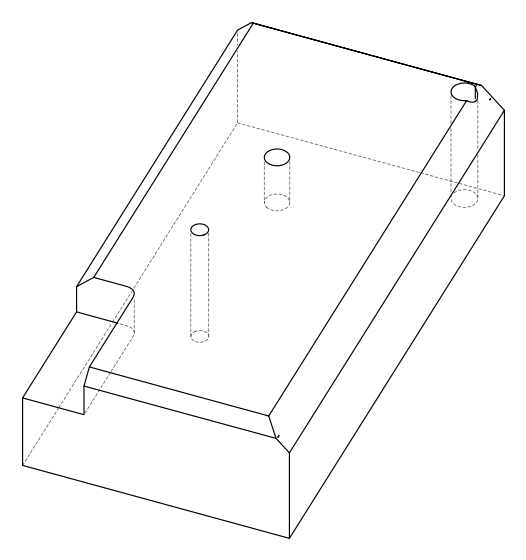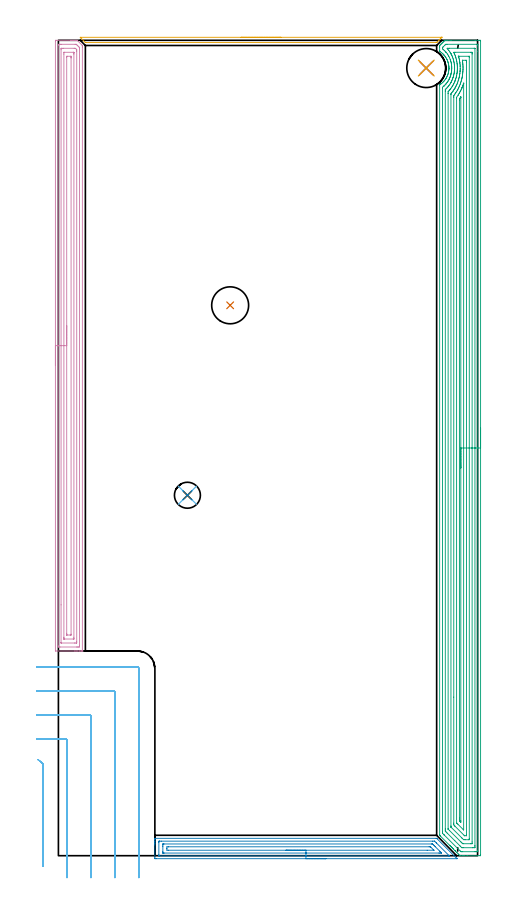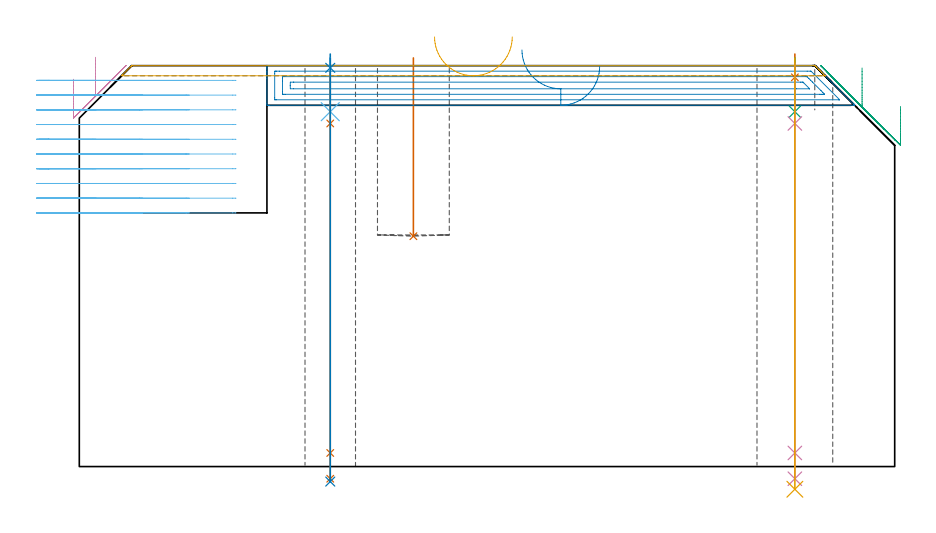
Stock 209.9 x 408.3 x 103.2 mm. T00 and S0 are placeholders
(PLAN: 14 operations, 9 tool changes, 59.4 min)
(1 INDEXABLE_INSERT_DRILL_BLIND_HOLE_FROM_SOLID | STEP1POCKET | NXT0302_008 | 0.19 min | 11724 mm3)
(2 AREA_MILL | FG_CHAMFER_SURFACE | UGT0205_001 | 4.91 min | 8484 mm3)
(3 AREA_MILL_1 | FG_CHAMFER_SURFACE_1 | UGT0205_001 | 26.01 min | 85140 mm3)
(4 AREA_MILL_2 | FG_CHAMFER_SURFACE_2 | UGT0205_001 | 12.5 min | 28494 mm3)
(5 AREA_MILL_3 | FG_CHAMFER_SURFACE_3 | UGT0205_001 | 1.59 min | 607 mm3)
(6 MILL_CORNER_NOTCH_RECTANGULAR | CORNER_NOTCH_RECTANGULAR | NXT0201_012 | Follow Part, ap 4, ae 75% | 12.06 min | 186074 mm3)
(7 SPOT_DRILL | STEP1HOLE | NXT0321_9005460120000 | 0.05 min | 167 mm3)
(8 SPOT_DRILL_1 | STEP1HOLE_1 | NXT0321_9005460120000 | 0.03 min | 17 mm3)
(9 DRILL_BLIND_HOLE_INTO_CENTER | STEP1HOLE | UGT0301_198 | 0.06 min | 399 mm3)
(10 GUN_DRILL_THROUGH_HOLE | STEP1HOLE | UGT0307_003 | 0.52 min | 3542 mm3)
(11 SPADE_DRILL_TO_ENLARGE_THROUGH_HOLE | STEP1HOLE | UGT0306_010 | 0.45 min | 26536 mm3)
(12 DRILL_BLIND_HOLE_INTO_CENTER_1 | STEP1HOLE_1 | UGT0301_198 | 0.06 min | 501 mm3)
(13 GUN_DRILL_THROUGH_HOLE_1 | STEP1HOLE_1 | UGT0307_003 | 0.5 min | 3550 mm3)
(14 DRILL_TO_ENLARGE_THROUGH_HOLE | STEP1HOLE_1 | NXT0301_101 | 0.44 min | 9619 mm3)
(TOOL NXT0302_008 | Index. Insert Drill 18.5mm [880-D1850L25-05] | D18.5 PA176 FL93 Z2)
(TOOL UGT0205_001 | Chamfer Mill 20 x 3 x 45 deg. | D20 FL50 Z2)
(TOOL NXT0201_012 | ENDMILL 16mm [2P460-1600-NA 1630] | D16 FL38 Z6)
(TOOL NXT0321_9005460120000 | NC Spot Drill, 142deg, 12mm, Carbide, Uncoated | D12 PA142 FL30 Z2)
(TOOL UGT0301_198 | Twist Drill 7.9 mm | D7.9 PA118 FL73 Z2)
(TOOL UGT0307_003 | Gun Drill 7 mm | D7 PA130 FL24 Z1)
(TOOL UGT0306_010 | Spade Drill 19.5mm | D19.5 PA132 FL10 Z2)
(TOOL NXT0301_101 | Carbide Drill 13mm [860.1-1300-104A1-MM 2214] | D13 PA140 FL123 Z2)
(OP 1 INDEXABLE_INSERT_DRILL_BLIND_HOLE_FROM_SOLID)
G17 G21 G94 G90
T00 M6
G54
G17 G0 G90 X86. Y275.6 S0 M3
G43 Z113.2 H1
G94 G81 G98 Z59.3 F250. R105.2
G80
M5
M2
(OP 2 AREA_MILL)
G17 G21 G94 G90
T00 M6
G54
G17 G0 G90 X133.95 Y-1.5 S1061 M3
G43 Z113.2 H0
Z103.
G94 G1 X133.912 Z102.128 F250.
X133.798 Z101.264
X133.609 Z100.412
X133.347 Z99.58
X133.013 Z98.774
X132.61 Z98.
X132.142 Z97.264
X131.61 Z96.572
X131.021 Z95.929
X130.378 Z95.34
X129.686 Z94.808
X128.95 Z94.34
X128.176 Z93.937
X127.37 Z93.603
X126.538 Z93.341
X125.687 Z93.152
X124.822 Z93.038
X123.95 Z93.
X48.917
X48.649 Y-1.497 Z93.002
X48.31 Y-1.492 Z93.006
X48.3 Y-1.148 Z93.35
Y5.388 Z99.883
Y5.942 Z100.439
Y6.282 Z100.779
Y6.836 Z101.333
Y7.177 Z101.672
Y7.858 Z102.357
Y8.221 Z102.721
X48.307 Y8.633 Z103.125
X48.31 Y8.698 Z103.188
X48.47 Y8.7 Z103.2
X189.158
X189.406 Y8.694 Z103.192
X189.536 Y8.564 Z103.063
X189.582 Y8.518 Z103.018
X199.281 Y-1.18 Z93.318
X199.42 Y-1.318 Z93.179
X199.579 Y-1.482 Z93.016
X199.583 Y-1.495 Z93.003
X199.579 Y-1.499 Z92.999
X123.95 Y-1.5 Z93.
Y-0.086 Z94.414
X50.703
X50.594 Y-0.085 Z94.415
X50.377 Y-0.081 Z94.419
X50.32 Y-0.079 Z94.421
X50.31 Y-0.067 Z94.433
X50.306 Y-0.034 Z94.466
X50.303 Y0.023 Z94.523
X50.3 Y0.427 Z94.927
X50.301 Y6.685 Z101.185
X50.308 Y7.177 Z101.677
X50.31 Y7.271 Z101.771
X50.486 Y7.28 Z101.78
X50.596 Y7.284 Z101.784
X50.703 Y7.285 Z101.785
X51.487 Y7.286 Z101.786
X187.371
X188.158 Y7.283 Z101.783
X188.264 Y7.28 Z101.78
X188.364 Y7.275 Z101.775
X188.466 Y7.177 Z101.677
X189.158 Y6.492 Z100.992
X189.368 Y6.282 Z100.782
X195.626 Y0.023 Z94.523
X195.696 Y-0.051 Z94.449
X195.717 Y-0.077 Z94.423
Y-0.079 Z94.421
X195.7 Y-0.081 Z94.419
X195.628 Y-0.084 Z94.416
X195.519 Y-0.086 Z94.414
X195.41
X123.95
Y1.328 Z95.828
X52.972 Y1.329 Z95.829
X52.49 Y1.331 Z95.831
X52.33 Y1.334 Z95.834
X52.311 Y1.335 Z95.835
X52.307 Y1.394 Z95.894
X52.303 Y1.495 Z95.995
X52.3 Y2.002 Z96.502
Y4.684 Z99.184
X52.301 Y5.388 Z99.888
X52.302 Y5.576 Z100.076
X52.31 Y5.768 Z100.268
X52.318 Y5.865 Z100.365
X52.37 Y5.867 Z100.367
X52.49 Y5.869 Z100.369
X52.901 Y5.871 Z100.371
X186.889
X187.13 Y5.869 Z100.369
X187.25 Y5.867 Z100.367
X187.306 Y5.865 Z100.365
X187.371 Y5.82 Z100.32
X187.809 Y5.388 Z99.888
X188.264 Y4.936 Z99.436
X188.707 Y4.494 Z98.994
X190.944 Y2.257 Z96.757
X191.388 Y1.812 Z96.312
X191.837 Y1.359 Z95.859
X191.853 Y1.336 Z95.836
X191.837 Y1.335 Z95.835
X191.425 Y1.33 Z95.83
X190.944 Y1.329 Z95.829
X190.533 Y1.328 Z95.828
X123.95
Y2.743 Z97.243
X55.132
X54.322 Y2.75 Z97.25
X54.301 Y3.576 Z98.076
Y3.6 Z98.1
X54.32 Y4.45 Z98.95
X55.169 Y4.457 Z98.957
X55.206
X185.621
X186.049 Y4.456 Z98.956
X186.263 Y4.452 Z98.952
X186.285 Y4.451 Z98.951
X186.317 Y4.426 Z98.926
X186.379 Y4.369 Z98.869
X186.478 Y4.273 Z98.773
X187.956 Y2.795 Z97.295
X187.993 Y2.754 Z97.254
X187.997 Y2.746 Z97.246
X187.996 Y2.745 Z97.245
X187.972 Y2.744 Z97.244
X184.654 Y2.743 Z97.243
X123.95
X123.078 Z97.281
X122.214 Z97.395
X121.362 Z97.583
X120.53 Z97.846
X119.724 Z98.18
X118.95 Z98.582
X118.214 Z99.051
X117.522 Z99.582
X116.879 Z100.172
X116.29 Z100.815
X115.759 Z101.507
X115.29 Z102.243
X114.887 Z103.016
X114.553 Z103.822
X114.291 Z104.654
X114.102 Z105.506
X113.988 Z106.371
X113.95 Z107.243
G0 Z113.2
M5
M2
(OP 3 AREA_MILL_1)
G17 G21 G94 G90
T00 M6
G54
G17 G0 G90 X211.4 Y214.15 S1061 M3
G43 Z113.2 H0
Z92.7
G94 G1 Y214.112 Z91.828 F250.
Y213.998 Z90.964
Y213.809 Z90.112
Y213.547 Z89.28
Y213.213 Z88.474
Y212.81 Z87.7
Y212.342 Z86.964
Y211.81 Z86.272
Y211.221 Z85.629
Y210.578 Z85.04
Y209.886 Z84.508
Y209.15 Z84.04
Y208.376 Z83.637
Y207.57 Z83.303
Y206.738 Z83.041
Y205.886 Z82.852
Y205.022 Z82.738
Y204.15 Z82.7
Y0.609
X211.396 Y0.225 Z82.703
X211.392 Y0.01 Z82.706
X211.172 Y0. Z82.925
X204.692 Z89.402
X203.244 Z90.852
X202.921 Z91.174
X202.275 Z91.825
X201.15 Z92.949
X201.106 Y0.002 Z92.992
X201.087 Y0.014 Z93.011
X200.953 Y0.147 Z93.146
X200.472 Y0.628 Z93.628
X200.264 Y0.834 Z93.832
X199.607 Y1.493 Z94.493
X199.379 Y1.719 Z94.717
X198.743 Y2.357 Z95.357
X198.705 Y2.395 Z95.394
X198.493 Y2.605 Z95.603
X197.878 Y3.222 Z96.222
X197.812 Y3.287 Z96.287
X197.608 Y3.49 Z96.488
X197.515 Y3.585 Z96.585
X197.407 Y3.693 Z96.693
X197.313 Y3.786 Z96.783
X197.217 Y3.883 Z96.882
X197.114 Y3.986 Z96.986
X197.017 Y4.081 Z97.079
X196.92 Y4.18 Z97.18
X196.821 Y4.279 Z97.279
X196.722 Y4.376 Z97.374
X196.622 Y4.478 Z97.477
X196.528 Y4.572 Z97.571
X196.427 Y4.671 Z97.669
X196.324 Y4.775 Z97.775
X196.235 Y4.865 Z97.864
X196.132 Y4.966 Z97.964
X196.027 Y5.073 Z98.073
X195.942 Y5.157 Z98.157
X195.837 Y5.261 Z98.259
X191.409 Y9.689 Z102.686
X191.223 Y9.876 Z102.875
X191.087 Y10.012 Z103.01
X190.904 Y10.195 Z103.19
X190.9 Y10.429 Z103.2
Y385.819
X190.904 Y386.028 Z103.189
X190.935 Y386.053 Z103.159
X191.233 Y386.265 Z102.867
X191.409 Y386.394 Z102.686
X191.612 Y386.538 Z102.488
X191.646 Y386.563 Z102.454
X191.716 Y386.613 Z102.383
X191.852 Y386.724 Z102.244
X192.201 Y387.005 Z101.898
X192.597 Y387.379 Z101.501
X192.953 Y387.753 Z101.145
X193.093 Y387.899 Z101.006
X193.479 Y388.368 Z100.62
X193.79 Y388.793 Z100.307
X194.077 Y389.237 Z100.02
X194.167 Y389.39 Z99.927
X194.332 Y389.665 Z99.765
X194.359 Y389.71 Z99.738
X194.422 Y389.836 Z99.675
X194.575 Y390.143 Z99.524
X194.773 Y390.582 Z99.325
X194.946 Y391.027 Z99.152
X194.995 Y391.175 Z99.1
X195.096 Y391.476 Z98.999
X195.242 Y391.969 Z98.857
X195.33 Y392.37 Z98.767
X195.356 Y392.514 Z98.739
X195.412 Y392.816 Z98.683
X195.474 Y393.264 Z98.619
X195.487 Y393.407 Z98.605
X195.517 Y393.711 Z98.578
X195.521 Y393.787 Z98.575
X195.532 Y394.093 Z98.554
X195.535 Y394.133 Z98.553
X195.537 Y394.159 Z98.554
X195.539 Y394.201 Z98.557
X195.537 Y394.308 Z98.553
X195.536 Y394.362 Z98.549
X195.537 Y394.605
X195.525 Y394.889 Z98.566
X195.518 Y395.053 Z98.573
X195.504 Y395.193 Z98.584
X195.479 Y395.5 Z98.617
X195.436 Y395.833 Z98.664
X195.42 Y395.947 Z98.679
X195.387 Y396.126 Z98.712
X195.338 Y396.391 Z98.76
X195.307 Y396.532 Z98.79
X195.284 Y396.642 Z98.816
X195.24 Y396.841 Z98.859
X195.199 Y396.978 Z98.899
X195.108 Y397.289 Z98.991
X195.056 Y397.449 Z99.044
X194.96 Y397.735 Z99.138
X194.907 Y397.871 Z99.19
X194.786 Y398.184 Z99.313
X194.59 Y398.629 Z99.51
X194.522 Y398.763 Z99.577
X194.361 Y399.086 Z99.739
X194.289 Y399.21 Z99.811
X194.106 Y399.523 Z99.993
X193.809 Y399.975 Z100.289
X193.478 Y400.438 Z100.62
X193.385 Y400.549 Z100.713
X193.245 Y400.715 Z100.854
X193.18 Y400.791 Z100.917
X193.134 Y400.847 Z100.964
X193.104 Y400.882 Z100.994
X192.885 Y401.123 Z101.214
X192.714 Y401.312 Z101.386
X192.597 Y401.427 Z101.502
X192.253 Y401.739 Z101.846
X192.164 Y401.82 Z101.936
X191.703 Y402.206 Z102.396
X191.201 Y402.563 Z102.896
X191.098 Y402.635 Z102.999
X190.901 Y402.773 Z103.186
X190.9 Y403.227 Z103.2
Y405.013
Y405.459
X190.904 Y405.695 Z103.19
X190.942 Y405.744 Z103.154
X191.104 Y405.905 Z102.994
X191.27 Y406.071 Z102.828
X191.409 Y406.211 Z102.687
X191.551 Y406.352 Z102.547
X191.709 Y406.51 Z102.389
X191.852 Y406.654 Z102.244
X191.997 Y406.798 Z102.101
X192.148 Y406.949 Z101.95
X192.294 Y407.097 Z101.801
X192.443 Y407.244 Z101.654
X192.587 Y407.388 Z101.51
X192.737 Y407.54 Z101.358
X192.89 Y407.691 Z101.208
X193.027 Y407.828 Z101.071
X193.18 Y407.982 Z100.915
X193.336 Y408.137 Z100.762
X193.487 Y408.292 Z100.602
X193.495 Y408.296 Z100.593
X193.502 Y408.3 Z100.586
X193.643 Z100.45
X193.886 Z100.213
X194.305 Z99.795
X194.951 Z99.144
X196.16 Z97.937
X196.722 Z97.372
X208.677 Z85.42
X210.891 Z83.206
X211.175 Y408.297 Z82.922
X211.392 Y408.29 Z82.706
X211.399 Y408.071 Z82.699
X211.4 Y204.15 Z82.7
X209.986 Z84.114
Y2.395
X209.984 Y2.177 Z84.116
X209.981 Y2.068 Z84.119
X209.979 Y2.022 Z84.121
X209.903 Y2.01 Z84.197
X209.509 Y2.002 Z84.591
X209.12 Y2.001 Z84.98
X208.626 Y2. Z85.474
X202.426 Y2.001 Z91.674
X202.036 Y2.004 Z92.064
X201.644 Y2.01 Z92.456
X201.544 Y2.017 Z92.556
X201.489 Y2.068 Z92.611
X201.378 Y2.176 Z92.722
X201.155 Y2.395 Z92.945
X193.18 Y10.371 Z100.92
X193.123 Y10.429 Z100.977
X192.321 Y11.295 Z101.779
X192.32 Y11.322 Z101.78
X192.314 Y12.195 Z101.786
X192.315 Y384.48 Z101.785
X192.321 Y384.697 Z101.779
X192.328 Y384.799 Z101.772
X193.015 Y385.373 Z101.085
X193.101 Y385.452 Z100.999
X193.18 Y385.528 Z100.92
X193.546 Y385.896 Z100.554
X193.906 Y386.265 Z100.194
X193.982 Y386.35 Z100.118
X194.066 Y386.449 Z100.034
X194.381 Y386.84 Z99.719
X194.623 Y387.158 Z99.477
X194.76 Y387.35 Z99.34
X194.951 Y387.631 Z99.149
X195.115 Y387.886 Z98.985
X195.216 Y388.051 Z98.884
X195.447 Y388.444 Z98.653
X195.707 Y388.944 Z98.393
X195.733 Y388.996 Z98.367
X195.75 Y389.031 Z98.35
X195.837 Y389.224 Z98.263
X196.019 Y389.653 Z98.081
X196.09 Y389.836 Z98.01
X196.261 Y390.301 Z97.839
X196.405 Y390.729 Z97.695
X196.448 Y390.867 Z97.652
X196.479 Y390.974 Z97.621
X196.557 Y391.259 Z97.543
X196.647 Y391.622 Z97.453
X196.655 Y391.656 Z97.445
X196.661 Y391.684 Z97.439
X196.722 Y391.988 Z97.378
X196.799 Y392.437 Z97.301
X196.81 Y392.514 Z97.29
X196.894 Y393.234 Z97.206
X196.91 Y393.407 Z97.19
X196.948 Y394.073 Z97.152
X196.95 Y394.3 Z97.15
X196.951 Y394.627 Z97.149
X196.938 Y394.975 Z97.162
X196.926 Y395.193 Z97.174
X196.854 Y395.953 Z97.246
X196.836 Y396.085 Z97.264
X196.722 Y396.812 Z97.378
X196.682 Y397.019 Z97.418
X196.569 Y397.495 Z97.531
X196.462 Y397.871 Z97.638
X196.346 Y398.25 Z97.754
X196.167 Y398.763 Z97.933
X195.837 Y399.578 Z98.263
X195.803 Y399.656 Z98.297
X195.775 Y399.718 Z98.325
X195.493 Y400.267 Z98.607
X195.334 Y400.549 Z98.766
X195.191 Y400.791 Z98.909
X194.951 Y401.164 Z99.149
X194.762 Y401.442 Z99.338
X194.169 Y402.23 Z99.931
X194.081 Y402.334 Z100.019
X194.066 Y402.352 Z100.034
X193.649 Y402.804 Z100.451
X193.229 Y403.227 Z100.871
X193.18 Y403.272 Z100.92
X192.79 Y403.621 Z101.31
X192.544 Y403.838 Z101.556
X192.321 Y404.093 Z101.779
X192.32 Y404.12 Z101.78
Y404.556
X192.322 Y404.66 Z101.778
X192.379 Y404.722 Z101.721
X192.479 Y404.826 Z101.621
X192.662 Y405.013 Z101.438
X193.556 Y405.905 Z100.544
X193.815 Y406.158 Z100.285
X193.9 Y406.238 Z100.2
X193.97 Y406.29 Z100.13
X194.066 Y406.292 Z100.034
X194.561 Y406.299 Z99.539
X209.614 Y406.3 Z84.486
X209.856 Y406.297 Z84.244
X209.96 Y406.292 Z84.14
X209.977 Y406.29 Z84.123
X209.979 Y406.276 Z84.121
X209.983 Y406.228 Z84.117
X209.985 Y406.127 Z84.115
X209.986 Y405.925 Z84.114
Y402.773
Y204.15
X208.572 Z85.528
X208.571 Y5.073 Z85.529
X208.57 Y4.734 Z85.53
X208.566 Y4.18 Z85.534
X208.565 Y4.02 Z85.535
X208.407 Y4.006 Z85.693
X208.234 Y4.003 Z85.866
X207.527 Y4. Z86.573
X207.349 Z86.751
X202.921 Z91.179
X202.211 Y4.004 Z91.889
X202.036 Y4.01 Z92.064
X201.984 Y4.027 Z92.116
X201.93 Y4.077 Z92.17
X201.821 Y4.18 Z92.279
X201.15 Y4.849 Z92.95
X198.493 Y7.506 Z95.607
X194.678 Y11.322 Z99.422
X194.066 Y11.945 Z100.034
X193.809 Y12.215 Z100.291
X193.735 Y12.304 Z100.365
X193.733 Y12.385 Z100.367
X193.73 Y12.553 Z100.37
X193.729 Y13.107 Z100.371
Y13.447
Y382.694
X193.73 Y383.033 Z100.37
X193.734 Y383.587 Z100.366
X193.735 Y383.625 Z100.365
X193.761 Y383.658 Z100.339
X193.813 Y383.713 Z100.287
X193.877 Y383.777 Z100.223
X194.066 Y383.963 Z100.034
X194.323 Y384.221 Z99.777
X194.577 Y384.48 Z99.523
X194.757 Y384.675 Z99.343
X194.951 Y384.894 Z99.149
X195.168 Y385.154 Z98.932
X195.344 Y385.373 Z98.756
X195.556 Y385.656 Z98.544
X195.837 Y386.043 Z98.263
X195.927 Y386.175 Z98.173
X195.986 Y386.265 Z98.114
X196.269 Y386.722 Z97.831
X196.532 Y387.158 Z97.568
X196.6 Y387.281 Z97.5
X196.722 Y387.515 Z97.378
X196.897 Y387.874 Z97.203
X196.98 Y388.051 Z97.12
X197.173 Y388.489 Z96.927
X197.356 Y388.944 Z96.744
X197.426 Y389.127 Z96.674
X197.608 Y389.632 Z96.492
X197.658 Y389.785 Z96.442
X197.674 Y389.836 Z96.426
X197.858 Y390.476 Z96.242
X197.922 Y390.729 Z96.178
X198.027 Y391.199 Z96.073
X198.109 Y391.622 Z95.991
X198.168 Y391.95 Z95.932
X198.242 Y392.514 Z95.858
X198.269 Y392.74 Z95.831
X198.329 Y393.407 Z95.771
X198.341 Y393.561 Z95.759
X198.358 Y393.919 Z95.742
X198.366 Y394.3 Z95.734
Y394.428
X198.344 Y395.193 Z95.756
X198.336 Y395.352 Z95.764
X198.267 Y396.085 Z95.833
X198.24 Y396.34 Z95.86
X198.14 Y396.978 Z95.96
X198.067 Y397.408 Z96.033
X197.968 Y397.871 Z96.132
X197.901 Y398.167 Z96.199
X197.729 Y398.763 Z96.371
X197.608 Y399.159 Z96.492
X197.433 Y399.656 Z96.667
X197.323 Y399.943 Z96.777
X197.067 Y400.549 Z97.033
X196.961 Y400.791 Z97.139
X196.722 Y401.288 Z97.378
X196.671 Y401.39 Z97.429
X196.644 Y401.442 Z97.456
X196.548 Y401.617 Z97.552
X196.25 Y402.117 Z97.85
X196.111 Y402.334 Z97.989
X195.837 Y402.747 Z98.263
X195.48 Y403.227 Z98.62
X194.951 Y403.9 Z99.149
X194.766 Y404.12 Z99.334
X194.63 Y404.282 Z99.47
X194.778 Y404.294 Z99.322
X194.951 Y404.297 Z99.149
X195.658 Y404.3 Z98.442
X195.837 Z98.263
X208.234 Y404.299 Z85.866
X208.413 Y404.296 Z85.687
X208.532 Y404.291 Z85.568
X208.566 Y404.288 Z85.534
X208.567 Y404.273 Z85.533
X208.569 Y404.233 Z85.531
X208.571 Y404.12 Z85.529
X208.572 Y204.15 Z85.528
X207.157 Z86.943
Y6.858
X207.154 Y6.162 Z86.946
X207.151 Y6.06 Z86.949
X207.148 Y6.01 Z86.952
X207.102 Y6.008 Z86.998
X206.889 Y6.004 Z87.211
X206.463 Y6. Z87.637
X206.429 Z87.671
X202.887 Z91.213
X202.464 Y6.01 Z91.636
X202.036 Y6.424 Z92.064
X201.592 Y6.858 Z92.508
X195.837 Y12.612 Z98.263
X195.343 Y13.107 Z98.757
X195.178 Y13.28 Z98.922
X195.151 Y13.309 Z98.949
X195.148 Y13.328 Z98.952
X195.145 Y13.37 Z98.955
X195.144 Y13.457 Z98.956
X195.143 Y381.608 Z98.957
X195.144 Y381.802 Z98.956
X195.149 Y382.495 Z98.951
X195.16 Y382.587 Z98.94
X195.255 Y382.694 Z98.845
X195.534 Y383. Z98.566
X195.837 Y383.333 Z98.263
X195.954 Y383.469 Z98.146
X196.051 Y383.587 Z98.049
X196.348 Y383.965 Z97.752
X196.735 Y384.48 Z97.365
X197.083 Y385.009 Z97.017
X197.317 Y385.373 Z96.783
X197.428 Y385.554 Z96.672
X197.608 Y385.859 Z96.492
X197.751 Y386.121 Z96.349
X197.827 Y386.265 Z96.273
X198.048 Y386.714 Z96.052
X198.255 Y387.158 Z95.845
X198.328 Y387.324 Z95.772
X198.493 Y387.712 Z95.607
X198.589 Y387.954 Z95.511
X198.626 Y388.051 Z95.474
X198.822 Y388.612 Z95.278
X198.935 Y388.944 Z95.165
X199.039 Y389.286 Z95.061
X199.198 Y389.836 Z94.902
X199.236 Y389.98 Z94.864
X199.379 Y390.58 Z94.721
X199.404 Y390.703 Z94.696
X199.409 Y390.729 Z94.691
X199.539 Y391.461 Z94.561
X199.563 Y391.622 Z94.537
X199.644 Y392.247 Z94.456
X199.674 Y392.514 Z94.426
X199.723 Y393.06 Z94.377
X199.748 Y393.407 Z94.352
X199.772 Y393.904 Z94.328
X199.778 Y394.3 Z94.322
X199.77 Y394.799 Z94.33
X199.758 Y395.193 Z94.342
X199.726 Y395.735 Z94.374
X199.694 Y396.085 Z94.406
X199.628 Y396.727 Z94.472
X199.59 Y396.978 Z94.51
X199.462 Y397.787 Z94.638
X199.447 Y397.871 Z94.653
X199.379 Y398.209 Z94.721
X199.251 Y398.763 Z94.849
X199.085 Y399.36 Z95.015
X198.996 Y399.656 Z95.104
X198.814 Y400.226 Z95.286
X198.698 Y400.549 Z95.402
X198.493 Y401.074 Z95.607
X198.342 Y401.442 Z95.758
X198.231 Y401.706 Z95.869
X198.137 Y401.921 Z95.963
X197.974 Y402.29 Z96.126
X198.528 Y402.3 Z95.572
X206.498 Z87.602
X206.899 Y402.296 Z87.201
X207.099 Y402.292 Z87.001
X207.144 Y402.29 Z86.956
X207.15 Y402.26 Z86.95
X207.152 Y402.199 Z86.948
X207.157 Y401.635 Z86.943
Y401.442
Y204.15
X205.743 Z88.357
Y8.644
X205.742 Y8.478 Z88.358
X205.739 Y8.311 Z88.361
X205.731 Y8.01 Z88.369
X205.578 Y8.006 Z88.522
X205.329 Y8.001 Z88.771
X203.807 Z90.293
X203.558 Y8.002 Z90.542
X202.921 Y8.01 Z91.179
X202.259 Y8.644 Z91.841
X202.036 Y8.864 Z92.064
X196.898 Y14. Z97.202
X196.722 Y14.177 Z97.378
X196.634 Y14.267 Z97.466
X196.592 Y14.314 Z97.508
X196.573 Y14.337 Z97.527
X196.564 Y14.394 Z97.536
X196.559 Y14.726 Z97.541
X196.558 Y14.893 Z97.542
Y381.075
X196.559 Y381.242 Z97.541
X196.564 Y381.571 Z97.536
X196.722 Y381.764 Z97.378
X196.753 Y381.802 Z97.347
X197.134 Y382.279 Z96.966
X197.461 Y382.694 Z96.639
X197.524 Y382.779 Z96.576
X197.608 Y382.895 Z96.492
X197.89 Y383.303 Z96.21
X198.082 Y383.587 Z96.018
X198.244 Y383.839 Z95.856
X198.493 Y384.236 Z95.607
X198.585 Y384.388 Z95.515
X198.638 Y384.48 Z95.462
X198.901 Y384.961 Z95.199
X199.113 Y385.373 Z94.987
X199.201 Y385.552 Z94.899
X199.379 Y385.926 Z94.721
X199.484 Y386.16 Z94.616
X199.529 Y386.265 Z94.571
X199.744 Y386.791 Z94.356
X199.887 Y387.158 Z94.213
X199.989 Y387.436 Z94.111
X200.207 Y388.051 Z93.893
X200.221 Y388.094 Z93.879
X200.264 Y388.231 Z93.836
X200.425 Y388.782 Z93.675
X200.469 Y388.944 Z93.631
X200.609 Y389.489 Z93.491
X200.688 Y389.836 Z93.412
X200.77 Y390.219 Z93.33
X200.866 Y390.729 Z93.234
X200.91 Y390.971 Z93.19
X201.004 Y391.622 Z93.096
X201.021 Y391.752 Z93.079
X201.106 Y392.514 Z92.994
X201.11 Y392.555 Z92.99
X201.15 Y393.041 Z92.95
X201.171 Y393.386 Z92.929
X201.172 Y393.407 Z92.928
X201.197 Y394.253 Z92.903
Y394.3
X201.181 Y395.161 Z92.919
X201.18 Y395.193 Z92.92
X201.15 Y395.777 Z92.95
X201.122 Y396.085 Z92.978
X201.047 Y396.874 Z93.053
X201.036 Y396.978 Z93.064
X201.019 Y397.111 Z93.081
X200.898 Y397.871 Z93.202
X200.846 Y398.178 Z93.254
X200.732 Y398.763 Z93.368
X200.613 Y399.305 Z93.487
X200.523 Y399.656 Z93.577
X200.426 Y400.019 Z93.674
X200.363 Y400.254 Z93.737
X200.356 Y400.286 Z93.744
X200.357 Y400.29 Z93.743
X200.365 Y400.293 Z93.735
X200.42 Y400.298 Z93.68
X200.512 Y400.3 Z93.588
X205.578 Y400.299 Z88.522
X205.669 Y400.297 Z88.431
X205.724 Y400.293 Z88.376
X205.734 Y400.291 Z88.366
X205.737 Y400.25 Z88.363
X205.74 Y400.156 Z88.36
X205.743 Y399.823 Z88.357
Y399.656
Y204.15
X204.329 Z89.771
X204.328 Y10.429 Z89.772
X204.326 Y10.166 Z89.774
X204.324 Y10.035 Z89.776
X204.322 Y10.011 Z89.778
X204.293 Y10.007 Z89.807
X204.23 Y10.002 Z89.87
X203.462 Y10.001 Z90.638
X203.404 Y10.002 Z90.696
X203.376 Y10.006 Z90.724
X203.364 Y10.01 Z90.736
X203.102 Y10.246 Z90.998
X198.493 Y14.855 Z95.607
X198.457 Y14.893 Z95.643
X197.978 Y15.412 Z96.122
X197.975 Y15.786 Z96.125
X197.972 Y16.311 Z96.128
X197.971 Y79.41 Z96.129
Y379.65
X197.972 Y380.016 Z96.128
X197.976 Y380.538 Z96.124
X197.978 Y380.63 Z96.122
X198.023 Y380.696 Z96.077
X198.493 Y381.327 Z95.607
X198.691 Y381.602 Z95.409
X198.831 Y381.802 Z95.269
X199.052 Y382.132 Z95.048
X199.379 Y382.628 Z94.721
X199.405 Y382.669 Z94.695
X199.42 Y382.694 Z94.68
X199.735 Y383.228 Z94.365
X199.939 Y383.587 Z94.161
X200.053 Y383.8 Z94.047
X200.264 Y384.205 Z93.836
X200.355 Y384.388 Z93.745
X200.399 Y384.48 Z93.701
X200.633 Y385.001 Z93.467
X200.797 Y385.373 Z93.303
X200.901 Y385.624 Z93.199
X201.161 Y386.265 Z92.939
X201.386 Y386.92 Z92.714
X201.466 Y387.158 Z92.634
X201.603 Y387.595 Z92.497
X201.739 Y388.051 Z92.361
X201.804 Y388.285 Z92.296
X201.976 Y388.944 Z92.124
X201.988 Y388.992 Z92.112
X202.036 Y389.199 Z92.064
X202.145 Y389.726 Z91.955
X202.166 Y389.836 Z91.934
X202.281 Y390.481 Z91.819
X202.318 Y390.729 Z91.782
X202.392 Y391.262 Z91.708
X202.435 Y391.622 Z91.665
X202.483 Y392.064 Z91.617
X202.524 Y392.514 Z91.576
X202.553 Y392.885 Z91.547
X202.581 Y393.407 Z91.519
X202.593 Y393.738 Z91.507
X202.607 Y394.3 Z91.493
X202.603 Y394.621 Z91.497
X202.589 Y395.193 Z91.511
X202.574 Y395.542 Z91.526
X202.542 Y396.085 Z91.558
X202.508 Y396.502 Z91.592
X202.46 Y396.978 Z91.64
X202.403 Y397.5 Z91.697
X202.349 Y397.871 Z91.751
X202.304 Y398.184 Z91.796
X202.293 Y398.27 Z91.807
X202.292 Y398.285 Z91.808
X202.303 Y398.29 Z91.797
X202.354 Y398.294 Z91.746
X202.496 Y398.299 Z91.604
X203.807 Z90.293
X204.271 Y398.296 Z89.829
X204.317 Y398.29 Z89.783
X204.322 Y398.244 Z89.778
X204.326 Y397.871 Z89.774
X204.328 Y397.345 Z89.772
X204.329 Y204.15 Z89.771
X202.915 Z91.185
X202.914 Y13.107 Z91.186
X202.908 Y12.913 Z91.192
X202.845 Y12.96 Z91.255
X202.821 Y12.981 Z91.279
X202.69 Y13.107 Z91.41
X200.012 Y15.786 Z94.088
X199.755 Y16.044 Z94.345
X199.583 Y16.22 Z94.517
X199.445 Y16.365 Z94.655
X199.392 Y16.428 Z94.708
X199.385 Y16.678 Z94.715
Y379.117
X199.392 Y379.566 Z94.708
X199.405 Y379.774 Z94.695
X200.184 Y380.909 Z93.916
X200.216 Y380.958 Z93.884
X200.264 Y381.033 Z93.836
X200.557 Y381.506 Z93.543
X200.737 Y381.802 Z93.363
X200.889 Y382.065 Z93.211
X201.15 Y382.525 Z92.95
X201.209 Y382.635 Z92.891
X201.24 Y382.694 Z92.86
X201.503 Y383.231 Z92.597
X201.673 Y383.587 Z92.427
X201.787 Y383.837 Z92.313
X202.036 Y384.394 Z92.064
X202.061 Y384.454 Z92.039
X202.072 Y384.48 Z92.028
X202.256 Y384.941 Z91.844
X202.315 Y385.091 Z91.785
X202.423 Y385.373 Z91.677
X202.465 Y385.489 Z91.635
X202.555 Y385.742 Z91.545
X202.738 Y386.265 Z91.362
X202.762 Y386.338 Z91.338
X202.784 Y386.404 Z91.316
X202.884 Y386.718 Z91.216
X202.906 Y386.78 Z91.194
X202.908 Y386.782 Z91.192
X202.91 Y386.778 Z91.19
X202.912 Y386.678 Z91.188
X202.915 Y386.272 Z91.185
Y204.15
X201.5 Z92.6
Y17.571
X201.499 Y17.219 Z92.601
X201.496 Y16.865 Z92.604
X201.494 Y16.78 Z92.606
X201.435 Y16.824 Z92.665
X201.309 Y16.945 Z92.791
X201.15 Y17.101 Z92.95
X200.918 Y17.341 Z93.182
X200.807 Y17.458 Z93.293
X200.805 Y17.571 Z93.295
X200.801 Y17.923 Z93.299
X200.8 Y18.464 Z93.3
Y18.817
Y378.231
X200.801 Y378.582 Z93.299
X200.805 Y378.853 Z93.295
X200.807 Y378.917 Z93.293
X200.842 Y378.974 Z93.258
X200.938 Y379.124 Z93.162
X201.15 Y379.444 Z92.95
X201.376 Y379.789 Z92.724
X201.412 Y379.843 Z92.688
X201.475 Y379.931 Z92.625
X201.494 Y379.957 Z92.606
X201.497 Y379.908 Z92.603
X201.499 Y379.843 Z92.601
X201.5 Y379.756 Z92.6
Y379.663
Y204.15
Y203.278 Z92.638
Y202.414 Z92.751
Y201.562 Z92.94
Y200.73 Z93.203
Y199.924 Z93.536
Y199.15 Z93.939
Y198.414 Z94.408
Y197.722 Z94.939
Y197.079 Z95.528
Y196.49 Z96.172
Y195.958 Z96.864
Y195.49 Z97.6
Y195.087 Z98.373
Y194.753 Z99.179
Y194.491 Z100.011
Y194.302 Z100.863
Y194.188 Z101.728
Y194.15 Z102.6
G0 Z113.2
M5
M2
(OP 4 AREA_MILL_2)
G17 G21 G94 G90
T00 M6
G54
G17 G0 G90 X-1.5 Y245.4 S1061 M3
G43 Z113.2 H0
Z99.7
G94 G1 Y245.438 Z98.828 F250.
Y245.552 Z97.963
Y245.741 Z97.112
Y246.003 Z96.28
Y246.337 Z95.474
Y246.74 Z94.7
Y247.208 Z93.964
Y247.74 Z93.272
Y248.329 Z92.629
Y248.972 Z92.04
Y249.664 Z91.508
Y250.4 Z91.04
Y251.174 Z90.637
Y251.98 Z90.303
Y252.812 Z90.041
Y253.664 Z89.852
Y254.528 Z89.738
Y255.4 Z89.7
Y407.685
X-1.497 Y408.041 Z89.702
X-1.492 Y408.29 Z89.706
X-1.239 Y408.3 Z89.958
X6.138 Z97.332
X6.69 Z97.887
X7.025 Z98.221
X7.577 Z98.773
X7.913 Z99.108
X8.584 Z99.783
X9.244 Z100.443
X9.354 Y408.299 Z100.552
X9.399 Y408.29 Z100.596
X9.45 Y408.251 Z100.648
X11.919 Y405.782 Z103.116
X11.997 Y405.695 Z103.188
X12. Y405.005 Z103.2
Y102.669
X11.997 Y102.51 Z103.188
X11.966 Y102.507 Z103.157
X11.594 Y102.5 Z102.793
X11.247 Z102.446
X10.575 Z101.77
X9.352 Z100.549
X8.8 Z99.995
X8.189 Z99.384
X-1.239 Y102.501 Z89.958
X-1.492 Y102.51 Z89.706
X-1.499 Y102.762 Z89.699
Y102.786
X-1.5 Y255.4 Z89.7
X-0.086 Z91.114
Y405.909
X-0.075 Y406.29 Z91.125
X0.415 Y406.298 Z91.615
X0.812 Y406.3 Z92.012
X1.301 Z92.501
X8.402 Y406.299 Z99.602
X8.8 Y406.294 Z100.
X8.931 Y406.29 Z100.131
X9.071 Y406.167 Z100.271
X9.35 Y405.898 Z100.55
X9.688 Y405.562 Z100.888
X10.243 Y405.005 Z101.443
X10.575 Y404.663 Z101.775
X10.586 Y404.112 Z101.786
Y404.102
Y104.892
X10.575 Y104.51 Z101.775
X10.085 Y104.502 Z101.285
X9.688 Y104.5 Z100.888
X9.199 Z100.399
X0.812 Z92.012
X0.322 Y104.502 Z91.522
X-0.075 Y104.51 Z91.125
X-0.086 Y104.902 Z91.114
Y104.912
Y255.4
X1.328 Z92.528
X1.329 Y403.592 Z92.529
X1.332 Y404.112 Z92.532
X1.335 Y404.289 Z92.535
X1.515 Y404.298 Z92.715
X1.7 Y404.299 Z92.9
X2.4 Y404.3 Z93.6
X7.913 Y404.299 Z99.113
X8.1 Y404.297 Z99.3
X8.472 Y404.29 Z99.672
X8.588 Y404.201 Z99.788
X8.687 Y404.112 Z99.887
X9.092 Y403.708 Z100.292
X9.139 Y403.656 Z100.339
X9.159 Y403.63 Z100.359
X9.164 Y403.591 Z100.364
X9.169 Y403.219 Z100.369
X9.171 Y402.845 Z100.371
Y107.208
X9.167 Y106.688 Z100.367
X9.164 Y106.511 Z100.364
X8.985 Y106.502 Z100.185
X8.8 Y106.501 Z100.
X8.1 Y106.5 Z99.3
X1.513 Y106.501 Z92.713
X1.388 Y106.505 Z92.588
X1.346 Y106.51 Z92.546
X1.335 Y106.523 Z92.535
X1.332 Y106.564 Z92.532
X1.329 Y106.688 Z92.529
X1.328 Y125.604 Z92.528
Y255.4
X2.743 Z93.943
Y401.432
X2.747 Y402.165 Z93.947
X2.75 Y402.273 Z93.95
X2.753 Y402.291 Z93.953
X2.775 Y402.293 Z93.975
X2.828 Y402.296 Z94.028
X3.044 Y402.299 Z94.244
X7.465 Z98.665
X7.671 Y402.297 Z98.871
X7.723 Y402.294 Z98.923
X7.745 Y402.291 Z98.945
X7.75 Y402.28 Z98.95
X7.752 Y402.209 Z98.952
X7.757 Y401.589 Z98.957
Y401.432
Y109.368
X7.753 Y108.635 Z98.953
X7.75 Y108.528 Z98.95
X7.747 Y108.509 Z98.947
X7.725 Y108.507 Z98.925
X7.672 Y108.504 Z98.872
X7.456 Y108.501 Z98.656
X3.035 Z94.235
X2.828 Y108.503 Z94.028
X2.777 Y108.506 Z93.977
X2.755 Y108.509 Z93.955
X2.75 Y108.52 Z93.95
X2.748 Y108.591 Z93.948
X2.743 Y109.211 Z93.943
Y109.368
Y255.4
X4.157 Z95.357
Y399.853
X4.158 Y400.06 Z95.358
X4.161 Y400.197 Z95.361
X4.166 Y400.29 Z95.366
X4.2 Y400.294 Z95.4
X4.362 Y400.298 Z95.562
X4.6 Y400.3 Z95.8
X6.23 Z97.43
X6.287 Y400.299 Z97.487
X6.319 Y400.295 Z97.519
X6.331 Y400.291 Z97.531
X6.336 Y400.265 Z97.536
X6.342 Y399.853 Z97.542
X6.343 Y399.646 Z97.543
Y399.439
Y110.947
X6.342 Y110.74 Z97.542
X6.338 Y110.603 Z97.538
X6.334 Y110.51 Z97.534
X6.3 Y110.506 Z97.5
X6.138 Y110.502 Z97.338
X5.9 Y110.5 Z97.1
X4.27 Z95.47
X4.212 Y110.501 Z95.412
X4.181 Y110.505 Z95.381
X4.169 Y110.509 Z95.369
X4.164 Y110.535 Z95.364
X4.158 Y110.947 Z95.358
X4.157 Y111.154 Z95.357
Y111.361
Y255.4
Y256.272 Z95.395
Y257.136 Z95.509
Y257.988 Z95.698
Y258.82 Z95.96
Y259.626 Z96.294
Y260.4 Z96.697
Y261.136 Z97.165
Y261.828 Z97.696
Y262.471 Z98.286
Y263.06 Z98.929
Y263.592 Z99.621
Y264.06 Z100.357
Y264.463 Z101.131
Y264.797 Z101.937
Y265.059 Z102.769
Y265.248 Z103.62
Y265.362 Z104.485
Y265.4 Z105.357
G0 Z113.2
M5
M2
(OP 5 AREA_MILL_3)
G17 G21 G94 G90
T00 M6
G54
G17 G0 G90 X91.45 Y409.8 S1061 M3
G43 Z113.2 H0
Z110.6
G94 G1 X91.488 Z109.728 F250.
X91.602 Z108.863
X91.791 Z108.012
X92.053 Z107.18
X92.387 Z106.374
X92.79 Z105.6
X93.258 Z104.864
X93.79 Z104.172
X94.379 Z103.529
X95.022 Z102.94
X95.714 Z102.408
X96.45 Z101.94
X97.224 Z101.537
X98.03 Z101.203
X98.862 Z100.941
X99.713 Z100.752
X100.578 Z100.638
X101.45 Z100.6
X191.986
X191.995 Y409.798 Z100.602
X191.996 Y409.797
X191.961 Y409.761 Z100.639
X191.581 Y409.379 Z101.018
X191.082 Y408.881 Z101.518
X190.701 Y408.5 Z101.897
X190.527 Y408.327 Z102.073
X190.347 Y408.147 Z102.253
X189.822 Y407.621 Z102.777
X189.636 Y407.436 Z102.963
X189.572 Y407.372 Z103.028
X189.395 Y407.203 Z103.189
X189.191 Y407.2 Z103.2
X13.709
X13.505 Y407.203 Z103.189
X13.328 Y407.372 Z103.027
X11.197 Y409.503 Z100.896
X11.037 Y409.665 Z100.734
X10.919 Y409.793 Z100.606
X11.037 Y409.8 Z100.6
X101.45
X102.322 Z100.638
X103.186 Z100.752
X104.038 Z100.941
X104.87 Z101.203
X105.676 Z101.537
X106.45 Z101.94
X107.186 Z102.408
X107.878 Z102.94
X108.521 Z103.529
X109.11 Z104.172
X109.641 Z104.864
X110.11 Z105.6
X110.513 Z106.374
X110.847 Z107.18
X111.109 Z108.012
X111.298 Z108.863
X111.412 Z109.728
X111.45 Z110.6
G0 Z113.2
M5
M2
(OP 6 MILL_CORNER_NOTCH_RECTANGULAR)
G17 G21 G94 G90
T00 M6
G54
G17 G0 G90 X-7.7 Y-5.17 S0 M3
G43 Z113.2 H1
Z99.41
G94 G1 Y-2.17 F250.
Y45.711 F500.
G3 X-8. Y46.33 R0.8
G1 X-10.342 Y48.205 F250.
G0 Z113.2
X4.3 Y-11.
Z99.41
G1 Y-8.
Y57.705 F500.
G3 X3.505 Y58.5 R0.8
G1 X-7.746
X-8. Y58.501
X-11. Y58.522 F250.
G0 Z113.2
X16.3 Y-11.
Z99.41
G1 Y-8.
Y69.704 F500.
G3 X15.504 Y70.5 R0.8
G1 X-7.746
G2 X-8. Y70.501 R24.
G1 X-11. Y70.533 F250.
G0 Z113.2
X28.3 Y-11.
Z99.41
G1 Y-8.
Y81.704 F500.
G3 X27.504 Y82.5 R0.8
G1 X-7.746
G2 X-8. Y82.503 R12.
G1 X-10.999 Y82.566 F250.
G0 Z113.2
X40.3 Y-11.
Z99.41
G1 Y-8.
Y93.704 F500.
G3 X39.504 Y94.5 R0.8
G1 X-7.746
X-10.746 F250.
G0 Z113.2
X-7.7 Y-5.17
Z95.62
G1 Y-2.17
Y45.708 F500.
G3 X-8. Y46.327 R0.8
G1 X-10.342 Y48.202 F250.
G0 Z113.2
X4.3 Y-11.
Z95.62
G1 Y-8.
Y57.705 F500.
G3 X3.505 Y58.5 R0.8
G1 X-8.
X-11. F250.
G0 Z113.2
X16.3 Y-11.
Z95.62
G1 Y-8.
Y69.705 F500.
G3 X15.505 Y70.5 R0.8
G1 X-8.
X-11. F250.
G0 Z113.2
X28.3 Y-11.
Z95.62
G1 Y-8.
Y81.704 F500.
G3 X27.504 Y82.5 R0.8
G1 X-8.
X-11. F250.
G0 Z113.2
X40.3 Y-11.
Z95.62
G1 Y-8.
Y93.704 F500.
G3 X39.504 Y94.5 R0.8
G1 X-8.
X-11. F250.
G0 Z113.2
X-7.7 Y-5.17
Z91.83
G1 Y-2.17
Y45.708 F500.
G3 X-8. Y46.327 R0.8
G1 X-10.342 Y48.202 F250.
G0 Z113.2
X4.3 Y-11.
Z91.83
G1 Y-8.
Y57.705 F500.
G3 X3.505 Y58.5 R0.8
G1 X-8.
X-11. F250.
G0 Z113.2
X16.3 Y-11.
Z91.83
G1 Y-8.
Y69.704 F500.
G3 X15.504 Y70.5 R0.8
G1 X-8.
X-11. F250.
G0 Z113.2
X28.3 Y-11.
Z91.83
G1 Y-8.
Y81.704 F500.
G3 X27.504 Y82.5 R0.8
G1 X-8.
X-11. F250.
G0 Z113.2
X40.3 Y-11.
Z91.83
G1 Y-8.
Y93.704 F500.
G3 X39.504 Y94.5 R0.8
G1 X-8.
X-11. F250.
G0 Z113.2
X-7.7 Y-5.17
Z88.04
G1 Y-2.17
Y45.708 F500.
G3 X-8. Y46.327 R0.8
G1 X-10.342 Y48.202 F250.
G0 Z113.2
X4.3 Y-11.
Z88.04
G1 Y-8.
Y57.705 F500.
G3 X3.505 Y58.5 R0.8
G1 X-8.
X-11. F250.
G0 Z113.2
X16.3 Y-11.
Z88.04
G1 Y-8.
Y69.705 F500.
G3 X15.505 Y70.5 R0.8
G1 X-8.
X-11. F250.
G0 Z113.2
X28.3 Y-11.
Z88.04
G1 Y-8.
Y81.704 F500.
G3 X27.504 Y82.5 R0.8
G1 X-8.
X-11. F250.
G0 Z113.2
X40.3 Y-11.
Z88.04
G1 Y-8.
Y93.704 F500.
G3 X39.504 Y94.5 R0.8
G1 X-8.
X-11. F250.
G0 Z113.2
X-7.7 Y-5.17
Z84.25
G1 Y-2.17
Y45.708 F500.
G3 X-8. Y46.327 R0.8
G1 X-10.342 Y48.202 F250.
G0 Z113.2
X4.3 Y-11.
Z84.25
G1 Y-8.
Y57.705 F500.
G3 X3.505 Y58.5 R0.8
G1 X-8.
X-11. F250.
G0 Z113.2
X16.3 Y-11.
Z84.25
G1 Y-8.
Y69.705 F500.
G3 X15.505 Y70.5 R0.8
G1 X-8.
X-11. F250.
G0 Z113.2
X28.3 Y-11.
Z84.25
G1 Y-8.
Y81.704 F500.
G3 X27.504 Y82.5 R0.8
G1 X-8.
X-11. F250.
G0 Z113.2
X40.3 Y-11.
Z84.25
G1 Y-8.
Y93.704 F500.
G3 X39.504 Y94.5 R0.8
G1 X-8.
X-11. F250.
G0 Z113.2
X-7.7 Y-5.17
Z80.46
G1 Y-2.17
Y45.708 F500.
G3 X-8. Y46.327 R0.8
G1 X-10.342 Y48.202 F250.
G0 Z113.2
X4.3 Y-11.
Z80.46
G1 Y-8.
Y57.705 F500.
G3 X3.505 Y58.5 R0.8
G1 X-8.
X-11. F250.
G0 Z113.2
X16.3 Y-11.
Z80.46
G1 Y-8.
Y69.705 F500.
G3 X15.505 Y70.5 R0.8
G1 X-8.
X-11. F250.
G0 Z113.2
X28.3 Y-11.
Z80.46
G1 Y-8.
Y81.704 F500.
G3 X27.504 Y82.5 R0.8
G1 X-8.
X-11. F250.
G0 Z113.2
X40.3 Y-11.
Z80.46
G1 Y-8.
Y93.704 F500.
G3 X39.504 Y94.5 R0.8
G1 X-8.
X-11. F250.
G0 Z113.2
X-7.7 Y-5.17
Z76.67
G1 Y-2.17
Y45.708 F500.
G3 X-8. Y46.327 R0.8
G1 X-10.342 Y48.202 F250.
G0 Z113.2
X4.3 Y-11.
Z76.67
G1 Y-8.
Y57.705 F500.
G3 X3.505 Y58.5 R0.8
G1 X-8.
X-11. F250.
G0 Z113.2
X16.3 Y-11.
Z76.67
G1 Y-8.
Y69.705 F500.
G3 X15.505 Y70.5 R0.8
G1 X-8.
X-11. F250.
G0 Z113.2
X28.3 Y-11.
Z76.67
G1 Y-8.
Y81.704 F500.
G3 X27.504 Y82.5 R0.8
G1 X-8.
X-11. F250.
G0 Z113.2
X40.3 Y-11.
Z76.67
G1 Y-8.
Y93.704 F500.
G3 X39.504 Y94.5 R0.8
G1 X-8.
X-11. F250.
G0 Z113.2
X-7.7 Y-5.17
Z72.88
G1 Y-2.17
Y45.708 F500.
G3 X-8. Y46.327 R0.8
G1 X-10.342 Y48.202 F250.
G0 Z113.2
X4.3 Y-11.
Z72.88
G1 Y-8.
Y57.705 F500.
G3 X3.505 Y58.5 R0.8
G1 X-8.
X-11. F250.
G0 Z113.2
X16.3 Y-11.
Z72.88
G1 Y-8.
Y69.705 F500.
G3 X15.505 Y70.5 R0.8
G1 X-8.
X-11. F250.
G0 Z113.2
X28.3 Y-11.
Z72.88
G1 Y-8.
Y81.704 F500.
G3 X27.504 Y82.5 R0.8
G1 X-8.
X-11. F250.
G0 Z113.2
X40.3 Y-11.
Z72.88
G1 Y-8.
Y93.704 F500.
G3 X39.504 Y94.5 R0.8
G1 X-8.
X-11. F250.
G0 Z113.2
X-7.7 Y-5.17
Z69.09
G1 Y-2.17
Y45.708 F500.
G3 X-8. Y46.327 R0.8
G1 X-10.342 Y48.202 F250.
G0 Z113.2
X4.3 Y-11.
Z69.09
G1 Y-8.
Y57.705 F500.
G3 X3.505 Y58.5 R0.8
G1 X-8.
X-11. F250.
G0 Z113.2
X16.3 Y-11.
Z69.09
G1 Y-8.
Y69.705 F500.
G3 X15.505 Y70.5 R0.8
G1 X-8.
X-11. F250.
G0 Z113.2
X28.3 Y-11.
Z69.09
G1 Y-8.
Y81.704 F500.
G3 X27.504 Y82.5 R0.8
G1 X-8.
X-11. F250.
G0 Z113.2
X40.3 Y-11.
Z69.09
G1 Y-8.
Y93.704 F500.
G3 X39.504 Y94.5 R0.8
G1 X-8.
X-11. F250.
G0 Z113.2
X-7.7 Y-5.17
Z65.3
G1 Y-2.17
Y45.708 F500.
G3 X-8. Y46.327 R0.8
G1 X-10.342 Y48.202 F250.
G0 Z113.2
X4.3 Y-11.
Z65.3
G1 Y-8.
Y57.705 F500.
G3 X3.505 Y58.5 R0.8
G1 X-8.
X-11. F250.
G0 Z113.2
X16.3 Y-11.
Z65.3
G1 Y-8.
Y69.705 F500.
G3 X15.505 Y70.5 R0.8
G1 X-8.
X-11. F250.
G0 Z113.2
X28.3 Y-11.
Z65.3
G1 Y-8.
Y81.704 F500.
G3 X27.504 Y82.5 R0.8
G1 X-8.
X-11. F250.
G0 Z113.2
X40.3 Y-11.
Z65.3
G1 Y-8.
Y93.704 F500.
G3 X39.504 Y94.5 R0.8
G1 X-8.
X-11. F250.
G0 Z113.2
M5
M2
(OP 7 SPOT_DRILL)
G17 G21 G94 G90
T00 M6
G54
G17 G0 G90 X184.2 Y394.4 S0 M3
G43 Z113.2 H0
G94 G81 G98 Z100.2 F250. R106.2
G80
M5
M2
(OP 8 SPOT_DRILL_1)
G17 G21 G94 G90
T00 M6
G54
G17 G0 G90 X64.6 Y180.5 S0 M3
G43 Z113.2 H0
G94 G81 G98 Z102.64 F250. R106.2
G80
M5
M2
(OP 9 DRILL_BLIND_HOLE_INTO_CENTER)
G17 G21 G94 G90
T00 M6
G54
G17 G0 G90 X184.2 Y394.4 S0 M3
G43 Z113.2 H0
G94 G81 G98 Z91.35 F250. R105.2
G80
M5
M2
(OP 10 GUN_DRILL_THROUGH_HOLE)
G17 G21 G94 G90
T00 M6
G54
G17 G0 G90 X184.2 Y394.4 M8
G43 Z113.2 H0
Z103.796
S716 M3
G94 G1 Z88.321 F125. M26
G4 X.084
Z3.5 F250.
G4 X.084
Z-3.132 F125.
G4 X.084
M5
M9
G0 Z103.796
Z113.2
M2
(OP 11 SPADE_DRILL_TO_ENLARGE_THROUGH_HOLE)
G17 G21 G94 G90
T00 M6
G54
G17 G0 G90 X184.2 Y394.4 S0 M3
G43 Z113.2 H0
G94 G73 G98 Z-5.841 F250. Q18.173 R105.2
G80
M5
M2
(OP 12 DRILL_BLIND_HOLE_INTO_CENTER_1)
G17 G21 G94 G90
T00 M6
G54
G17 G0 G90 X64.6 Y180.5 S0 M3
G43 Z113.2 H0
G94 G81 G98 Z91.35 F250. R105.2
G80
M5
M2
(OP 13 GUN_DRILL_THROUGH_HOLE_1)
G17 G21 G94 G90
T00 M6
G54
G17 G0 G90 X64.6 Y180.5 M8
G43 Z113.2 H0
Z101.741
S716 M3
G94 G1 Z88.321 F125. M26
G4 X.084
Z3.5 F250.
G4 X.084
Z-3.132 F125.
G4 X.084
M5
M9
G0 Z101.741
Z113.2
M2
(OP 14 DRILL_TO_ENLARGE_THROUGH_HOLE)
G17 G21 G94 G90
T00 M6
G54
G17 G0 G90 X64.6 Y180.5 S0 M3
G43 Z113.2 H1
G94 G73 G98 Z-3.866 F250. Q11.896 R105.2
G80
M5
M2
